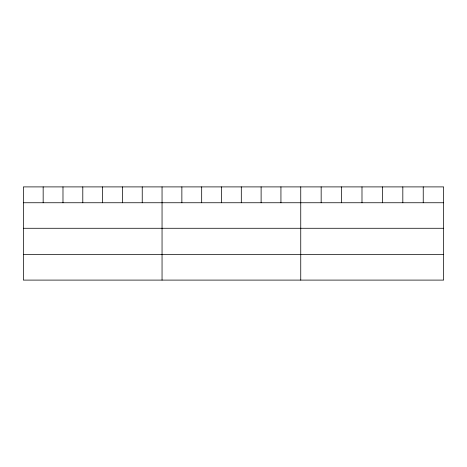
<?xml version="1.0" encoding="UTF-8"?>
<svg xmlns="http://www.w3.org/2000/svg" width="467" height="467" viewBox="0 0 467 467"><rect width="100%" height="100%" fill="white"/><g stroke="black" fill="none" stroke-linecap="round" stroke-linejoin="round"><path stroke-width="0.7" d="M443.65 202.748L443.65 280.101L23.35 280.101L23.35 186.899L443.65 186.899L443.65 202.748L23.35 202.748M23.35 228.275L443.65 228.275M23.35 254.573L443.65 254.573M423.236 186.899L423.236 202.748M402.823 186.899L402.823 202.748M382.409 186.899L382.409 202.748M361.989 186.899L361.989 202.748M341.575 186.899L341.575 202.748M321.162 186.899L321.162 202.748M300.748 186.899L300.748 280.101M280.936 186.899L280.936 202.748M261.117 186.899L261.117 202.748M241.305 186.899L241.305 202.748M221.492 186.899L221.492 202.748M201.68 186.899L201.68 202.748M181.861 186.899L181.861 202.748M162.049 186.899L162.049 280.101M142.237 186.899L142.237 202.748M122.418 186.899L122.418 202.748M102.606 186.899L102.606 202.748M82.793 186.899L82.793 202.748M62.981 186.899L62.981 202.748M43.162 186.899L43.162 202.748"/></g></svg>
